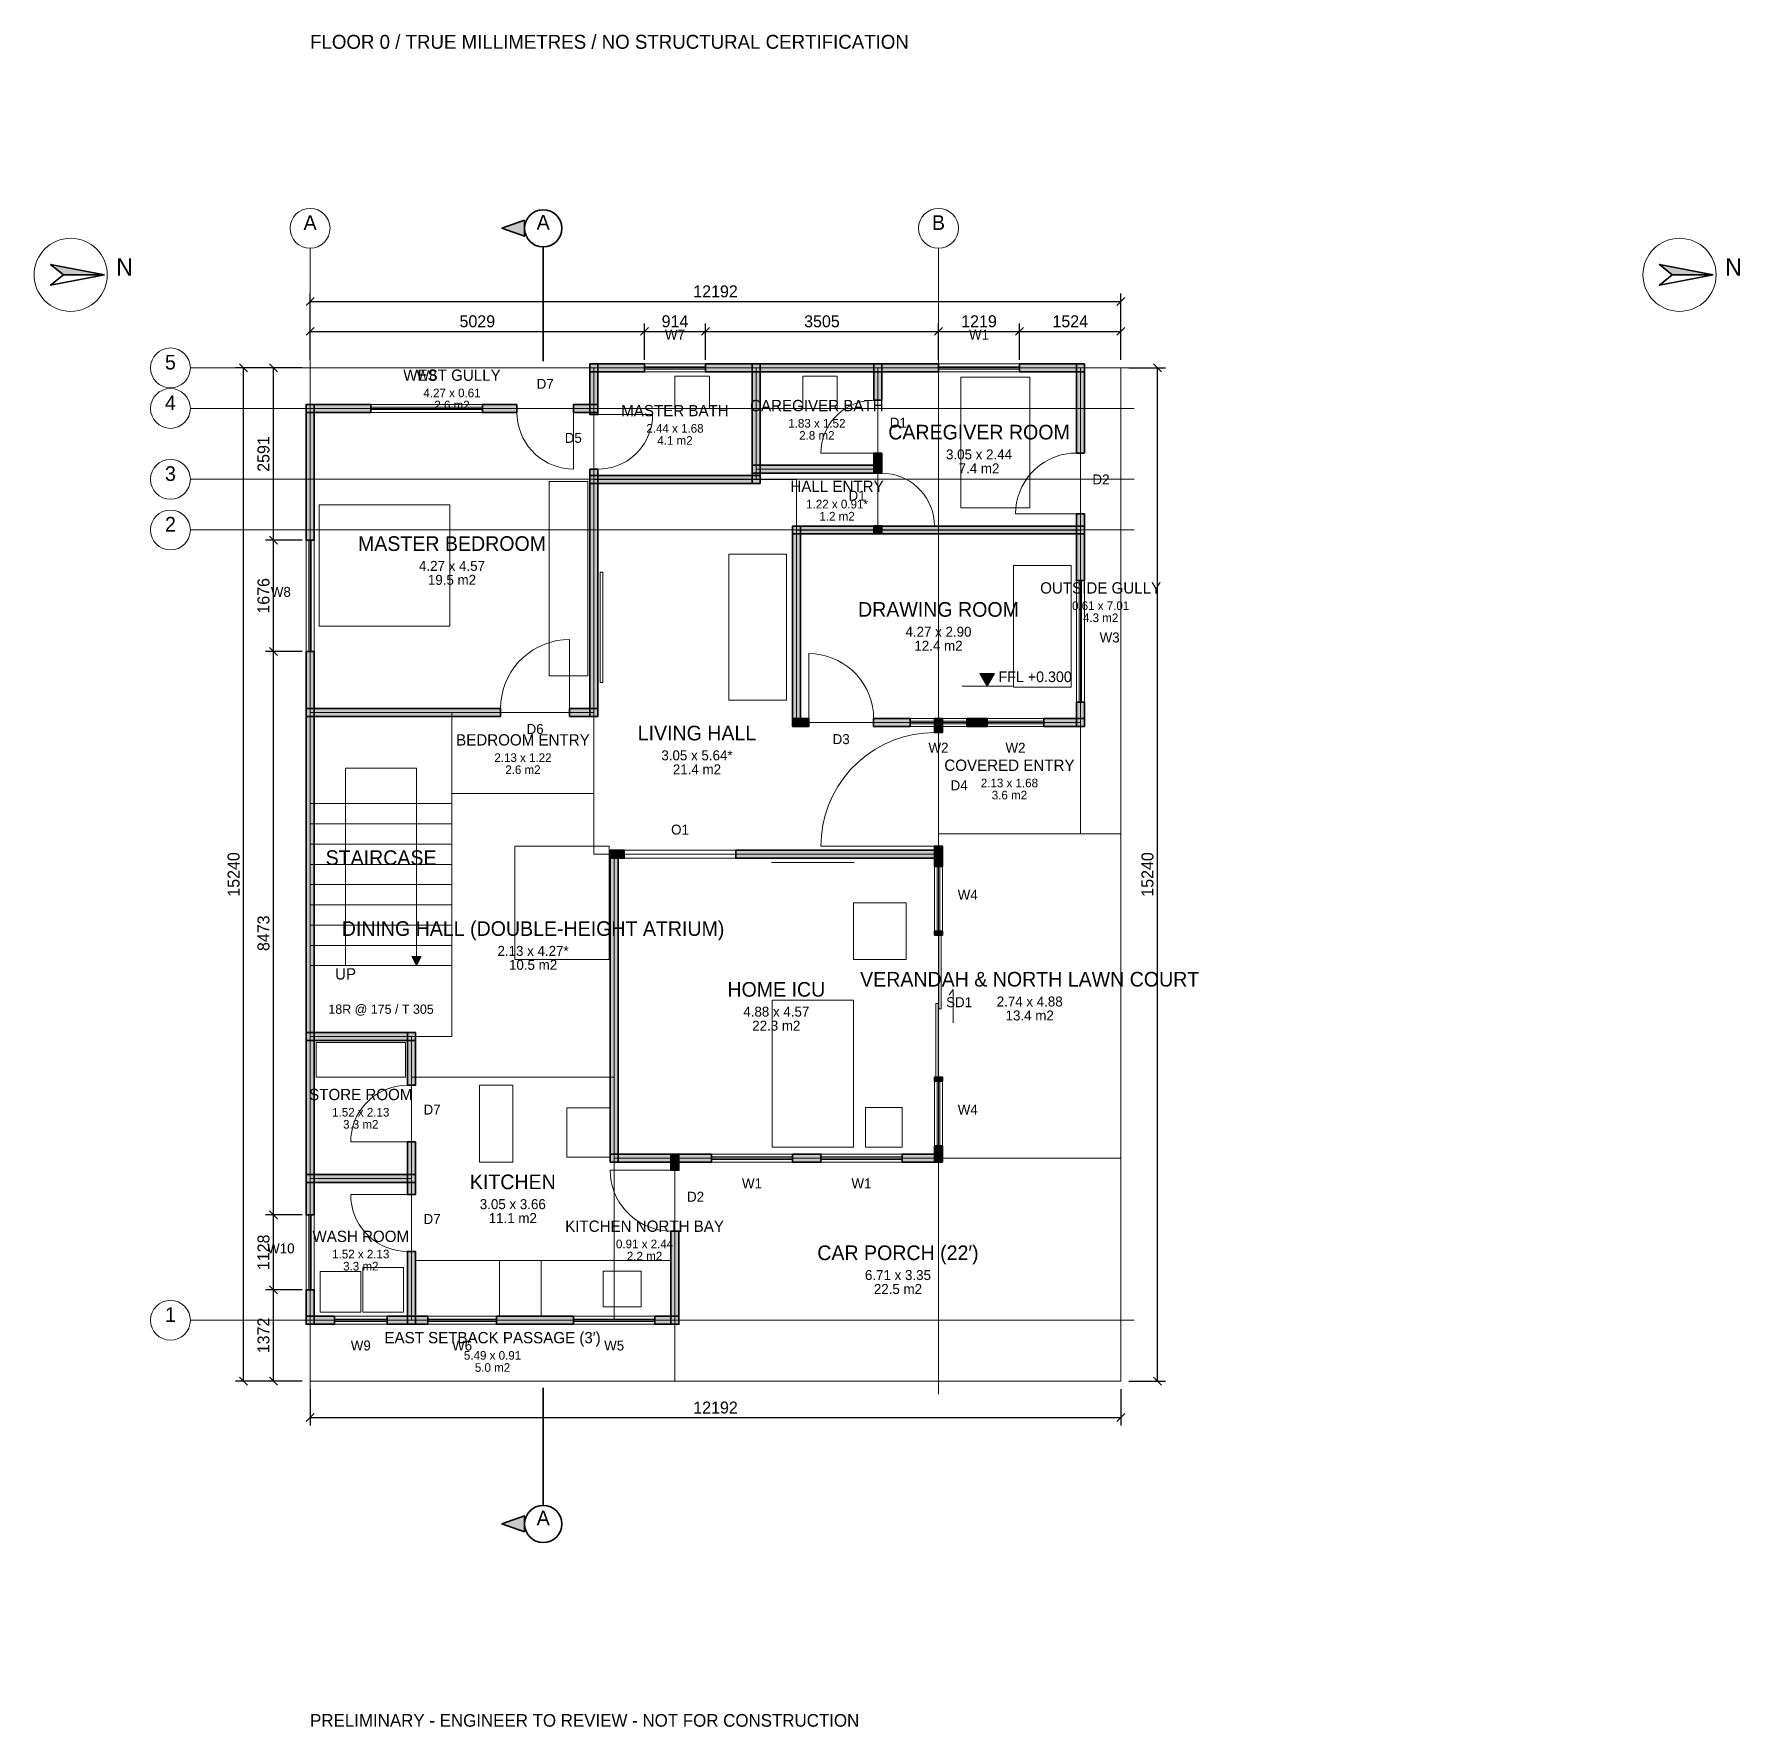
# Model space of a CAD drawing. Header units: millimetres. Extents: x -4150 to 61246, y -5203 to 20261.
# Drawn here: x -4150 to 21499, y -5203 to 20261 of the extents above; entities that cross this region are included whole.
import ezdxf
from ezdxf.enums import TextEntityAlignment as Align

# ---------------------------------------------------------------- set-up
doc = ezdxf.new("R2010")
doc.units = ezdxf.units.MM
for name, color, linetype, lineweight in [('A-ANNO', 7, 'Continuous', 18), ('A-DIMS', 7, 'Continuous', 13), ('A-DOOR', 3, 'Continuous', 18), ('A-FLOR', 8, 'Continuous', 13), ('A-FURN', 8, 'Continuous', 13), ('A-GRID', 8, 'Continuous', 13), ('A-LEVL', 7, 'Continuous', 13), ('A-SECT', 1, 'Continuous', 35), ('A-STAIR', 7, 'Continuous', 18), ('A-TAGS', 1, 'Continuous', 13), ('A-WALL', 7, 'Continuous', 35), ('A-WIND', 4, 'Continuous', 18)]:
    doc.layers.add(name, color=color, linetype=linetype, lineweight=lineweight)
doc.dimstyles.new('FF-ARCH', dxfattribs={"dimtxt": 180, "dimasz": 90, "dimexe": 120, "dimexo": 120, "dimgap": 60, "dimtad": 1, "dimdec": 0, "dimtsz": 60, "dimcen": 2.5, "dimazin": 3, "dimtfac": 1, "dimtmove": 0, "dimatfit": 3})

msp = doc.modelspace()

# ---------------------------------------------------------------- hatches: boundary and pattern name
at = {"layer": 'A-LEVL'}
msp.add_hatch(color=7, dxfattribs=at).paths.add_polyline_path([(10072.4, 10643.8), (10292.4, 10643.8), (10182.4, 10453.8)])
at = {"layer": 'A-SECT'}
for points in [[(3225, 17460), (2885, 17340), (3225, 17220)], [(3225, -2270), (2885, -2150), (3225, -2030)]]:
    msp.add_hatch(color=7, dxfattribs=at).paths.add_polyline_path(points)
at = {"layer": 'A-STAIR'}
msp.add_hatch(color=7, dxfattribs=at).paths.add_polyline_path([(1530.2, 6388.4), (1670.2, 6388.4), (1600.2, 6248.4)])
at = {"layer": 'A-WALL'}
for points in [[(-3094, 16640), (-3902.5, 16794), (-3710, 16640)], [(21098, 16640), (20289.5, 16794), (20482, 16640)], [(4207.2, 15180), (4207.2, 15300), (5029.2, 15300), (5029.2, 15180), (4267.2, 15180), (4207.2, 15180)], [(4207.2, 15300), (4327.2, 15300), (4327.2, 14539), (4207.2, 14539), (4207.2, 15240), (4207.2, 15300)], [(9448.8, 15300), (9448.8, 15180), (5943.6, 15180), (5943.6, 15300), (9448.8, 15300)], [(6645.6, 15240), (6645.6, 15300), (6765.6, 15300), (6765.6, 13563.6), (6765.6, 13503.6), (6645.6, 13503.6), (6645.6, 15240)], [(8594.4, 15300), (8594.4, 14752.3), (8474.4, 14752.3), (8474.4, 15240), (8474.4, 15300), (8594.4, 15300)], [(11642.4, 15180), (10668, 15180), (10668, 15300), (11582.4, 15300), (11642.4, 15300), (11642.4, 15180)], [(11642.4, 15300), (11642.4, 13959.8), (11522.4, 13959.8), (11522.4, 15240), (11522.4, 15300), (11642.4, 15300)], [(-60, 14570.4), (-60, 14690.4), (914.4, 14690.4), (914.4, 14570.4), (0, 14570.4), (-60, 14570.4)], [(60, 14690.4), (60, 12649.2), (-60, 12649.2), (-60, 14630.4), (-60, 14690.4), (60, 14690.4)], [(3109, 14690.4), (3109, 14570.4), (2590.8, 14570.4), (2590.8, 14690.4), (3109, 14690.4)], [(4327.2, 14570.4), (3962.4, 14570.4), (3962.4, 14690.4), (4267.2, 14690.4), (4327.2, 14690.4), (4327.2, 14570.4)], [(8594.4, 13655), (8474.4, 13655), (8474.4, 13959.8), (8594.4, 13959.8), (8594.4, 13655)], [(4327.2, 10058.4), (4327.2, 9998.4), (4207.2, 9998.4), (4207.2, 13716), (4327.2, 13716), (4327.2, 10058.4)], [(6705.6, 13623.6), (6765.6, 13623.6), (6765.6, 13503.6), (4267.2, 13503.6), (4207.2, 13503.6), (4207.2, 13623.6), (6705.6, 13623.6)], [(8534.4, 13776), (8594.4, 13776), (8594.4, 13656), (6705.6, 13656), (6645.6, 13656), (6645.6, 13776), (8534.4, 13776)], [(11582.4, 12861.6), (11642.4, 12861.6), (11642.4, 12741.6), (7315.2, 12741.6), (7255.2, 12741.6), (7255.2, 12861.6), (11582.4, 12861.6)], [(7255.2, 12801.6), (7255.2, 12861.6), (7375.2, 12861.6), (7375.2, 9906), (7375.2, 9846), (7255.2, 9846), (7255.2, 12801.6)], [(8594.4, 12741.6), (8474.4, 12741.6), (8474.4, 12862.6), (8594.4, 12862.6), (8594.4, 12801.6), (8594.4, 12741.6)], [(11522.4, 13045.4), (11642.4, 13045.4), (11642.4, 12039.6), (11522.4, 12039.6), (11522.4, 13045.4)], [(60, 2499.4), (-60, 2499.4), (-60, 10972.8), (60, 10972.8), (60, 2499.4)], [(0, 9998.4), (-60, 9998.4), (-60, 10118.4), (2865.1, 10118.4), (2865.1, 9998.4), (0, 9998.4)], [(4327.2, 10118.4), (4327.2, 9998.4), (3901.4, 9998.4), (3901.4, 10118.4), (4267.2, 10118.4), (4327.2, 10118.4)], [(11642.4, 9846), (11522.4, 9846), (11522.4, 10210.8), (11642.4, 10210.8), (11642.4, 9906), (11642.4, 9846)], [(7255.2, 9966), (7498.1, 9966), (7498.1, 9846), (7315.2, 9846), (7255.2, 9846), (7255.2, 9966)], [(8473.4, 9966), (9022.1, 9966), (9022.1, 9846), (8473.4, 9846), (8473.4, 9966)], [(9388.8, 9753.6), (9388.8, 9906), (9388.8, 9966), (9508.8, 9966), (9508.8, 9753.6), (9388.8, 9753.6)], [(10180.3, 9966), (10180.3, 9846), (9875.5, 9846), (9875.5, 9966), (10180.3, 9966)], [(11033.8, 9846), (11033.8, 9966), (11582.4, 9966), (11642.4, 9966), (11642.4, 9846), (11033.8, 9846)], [(4572, 7864.8), (4512, 7864.8), (4512, 7984.8), (4724.4, 7984.8), (4724.4, 7864.8), (4572, 7864.8)], [(4512, 7924.8), (4512, 7984.8), (4632, 7984.8), (4632, 3352.8), (4632, 3292.8), (4512, 3292.8), (4512, 7924.8)], [(9508.8, 7984.8), (9508.8, 7864.8), (6400.8, 7864.8), (6400.8, 7984.8), (9448.8, 7984.8), (9508.8, 7984.8)], [(9508.8, 7741.9), (9388.8, 7741.9), (9388.8, 8046.7), (9508.8, 8046.7), (9508.8, 7741.9)], [(9388.8, 6705.6), (9388.8, 6766.6), (9508.8, 6766.6), (9508.8, 6705.6), (9388.8, 6705.6)], [(1524, 5241.6), (1584, 5241.6), (1584, 5121.6), (0, 5121.6), (-60, 5121.6), (-60, 5241.6), (1524, 5241.6)], [(1584, 5241.6), (1584, 4450.1), (1464, 4450.1), (1464, 5181.6), (1464, 5241.6), (1584, 5241.6)], [(9388.8, 4572), (9508.8, 4572), (9508.8, 4511), (9388.8, 4511), (9388.8, 4572)], [(1464, 3596.6), (1584, 3596.6), (1584, 2804.2), (1464, 2804.2), (1464, 3596.6)], [(4512, 3292.8), (4512, 3412.8), (6035, 3412.8), (6035, 3292.8), (4572, 3292.8), (4512, 3292.8)], [(5426.4, 3412.8), (5546.4, 3412.8), (5546.4, 3169.9), (5426.4, 3169.9), (5426.4, 3352.8), (5426.4, 3412.8)], [(7681, 3412.8), (7681, 3292.8), (7254.2, 3292.8), (7254.2, 3412.8), (7681, 3412.8)], [(9508.8, 3292.8), (8900.2, 3292.8), (8900.2, 3412.8), (9448.8, 3412.8), (9508.8, 3412.8), (9508.8, 3292.8)], [(9388.8, 3535.7), (9508.8, 3535.7), (9508.8, 3352.8), (9508.8, 3292.8), (9388.8, 3292.8), (9388.8, 3535.7)], [(1524, 3108), (1584, 3108), (1584, 2988), (0, 2988), (-60, 2988), (-60, 3108), (1524, 3108)], [(5546.4, 914.4), (5546.4, 854.4), (5426.4, 854.4), (5426.4, 2255.5), (5546.4, 2255.5), (5546.4, 914.4)], [(1584, 854.4), (1464, 854.4), (1464, 1950.7), (1584, 1950.7), (1584, 914.4), (1584, 854.4)], [(60, 854.4), (-60, 854.4), (-60, 1371.6), (60, 1371.6), (60, 914.4), (60, 854.4)], [(-60, 974.4), (365.8, 974.4), (365.8, 854.4), (0, 854.4), (-60, 854.4), (-60, 974.4)], [(1767.8, 974.4), (1767.8, 854.4), (1158.2, 854.4), (1158.2, 974.4), (1767.8, 974.4)], [(3962.4, 854.4), (2804.2, 854.4), (2804.2, 974.4), (3962.4, 974.4), (3962.4, 854.4)], [(5181.6, 854.4), (5181.6, 974.4), (5486.4, 974.4), (5546.4, 974.4), (5546.4, 854.4), (5181.6, 854.4)]]:
    msp.add_hatch(color=7, dxfattribs=at).paths.add_polyline_path(points)

# ---------------------------------------------------------------- linework, layer by layer
at = {"layer": 'A-ANNO'}
for centre in [(-3600, 16640), (20592, 16640)]:
    msp.add_circle(centre, 550, dxfattribs=at)
at = {"layer": 'A-DOOR'}
for p, q in [((3962.4, 14570.4), (3962.4, 13717)), ((4327.2, 14539), (5150.2, 14539)), ((8474.4, 13959.8), (7681.9, 13959.8)), ((8594.4, 12862.6), (9386.9, 12862.6)), ((11522.4, 13045.4), (10608, 13045.4)), ((3901.4, 10118.4), (3901.4, 11154.7)), ((7498.1, 9966), (7498.1, 10941.4)), ((4724.4, 7984.8), (6400.8, 7984.8)), ((9388.8, 8046.7), (7681.9, 8046.7)), ((4724.4, 7864.8), (6400.8, 7864.8)), ((9668.8, 5888.8), (9608.8, 5808.8)), ((9668.8, 5388.8), (9668.8, 5888.8)), ((1464, 3596.6), (610.6, 3596.6)), ((5426.4, 3169.9), (4512, 3169.9)), ((1464, 2804.2), (610.6, 2804.2))]:
    msp.add_line(p, q, dxfattribs=at)
for points in [[(8474.4, 14752.3), (8401.3, 14748.9), (8328.8, 14738.8), (8257.5, 14722.1), (8188.1, 14698.8), (8121.2, 14669.2), (8057.2, 14633.6), (7996.8, 14592.3), (7940.5, 14545.5), (7888.8, 14493.7), (7842, 14437.4), (7800.6, 14377), (7765, 14313.1), (7735.4, 14246.1), (7712.2, 14176.7), (7695.4, 14105.5), (7685.3, 14033), (7681.9, 13959.8)], [(3109, 14570.4), (3112.6, 14491.7), (3123.5, 14413.6), (3141.5, 14336.8), (3166.6, 14262.1), (3198.4, 14190), (3236.8, 14121.1), (3281.3, 14056.1), (3331.7, 13995.4), (3387.4, 13939.7), (3448.1, 13889.3), (3513.1, 13844.8), (3582, 13806.4), (3654.1, 13774.6), (3728.8, 13749.5), (3805.6, 13731.5), (3883.7, 13720.6), (3962.4, 13717)], [(4327.2, 13716), (4403.1, 13719.5), (4478.4, 13730), (4552.4, 13747.4), (4624.5, 13771.6), (4694, 13802.3), (4760.4, 13839.3), (4823.1, 13882.2), (4881.6, 13930.8), (4935.4, 13984.5), (4983.9, 14043), (5026.9, 14105.7), (5063.9, 14172.1), (5094.6, 14241.7), (5118.7, 14313.7), (5136.1, 14387.7), (5146.6, 14463), (5150.2, 14539)], [(11522.4, 13959.8), (11438, 13955.9), (11354.4, 13944.3), (11272.2, 13924.9), (11192.1, 13898.1), (11114.8, 13864), (11041, 13822.9), (10971.4, 13775.1), (10906.4, 13721.2), (10846.7, 13661.5), (10792.7, 13596.5), (10745, 13526.8), (10703.9, 13453), (10669.7, 13375.8), (10642.9, 13295.7), (10623.6, 13213.5), (10611.9, 13129.8), (10608, 13045.4)], [(8594.4, 13655), (8667.5, 13651.7), (8740, 13641.5), (8811.3, 13624.8), (8880.7, 13601.5), (8947.6, 13572), (9011.6, 13536.3), (9072, 13495), (9128.3, 13448.2), (9180, 13396.5), (9226.8, 13340.1), (9268.2, 13279.7), (9303.8, 13215.8), (9333.4, 13148.8), (9356.6, 13079.4), (9373.4, 13008.2), (9383.5, 12935.7), (9386.9, 12862.6)], [(2865.1, 10118.4), (2869.5, 10214), (2882.8, 10308.8), (2904.7, 10402), (2935.1, 10492.8), (2973.8, 10580.3), (3020.3, 10664), (3074.4, 10742.9), (3135.6, 10816.6), (3203.3, 10884.2), (3276.9, 10945.4), (3355.9, 10999.5), (3439.5, 11046.1), (3527.1, 11084.7), (3617.8, 11115.2), (3711, 11137.1), (3805.8, 11150.3), (3901.4, 11154.7)], [(8473.4, 9966), (8469.3, 10056), (8456.8, 10145.2), (8436.2, 10232.9), (8407.6, 10318.3), (8371.2, 10400.8), (8327.3, 10479.5), (8276.4, 10553.8), (8218.9, 10623.1), (8155.2, 10686.8), (8085.9, 10744.4), (8011.5, 10795.3), (7932.8, 10839.1), (7850.4, 10875.5), (7765, 10904.1), (7677.3, 10924.8), (7588.1, 10937.2), (7498.1, 10941.4)], [(9388.8, 9753.6), (9231.3, 9746.3), (9075.2, 9724.5), (8921.7, 9688.4), (8772.2, 9638.3), (8628, 9574.7), (8490.2, 9497.9), (8360.2, 9408.8), (8238.9, 9308.1), (8127.4, 9196.6), (8026.7, 9075.3), (7937.6, 8945.3), (7860.9, 8807.5), (7797.2, 8663.3), (7747.1, 8513.8), (7711, 8360.4), (7689.2, 8204.2), (7681.9, 8046.7)], [(1464, 4450.1), (1385.3, 4446.4), (1307.2, 4435.5), (1230.4, 4417.5), (1155.7, 4392.4), (1083.6, 4360.6), (1014.7, 4322.2), (949.7, 4277.7), (889, 4227.3), (833.3, 4171.6), (782.9, 4111), (738.4, 4045.9), (700, 3977.1), (668.2, 3904.9), (643.1, 3830.2), (625.1, 3753.5), (614.2, 3675.4), (610.6, 3596.6)], [(5426.4, 2255.5), (5342, 2259.4), (5258.4, 2271.1), (5176.2, 2290.4), (5096.1, 2317.3), (5018.8, 2351.4), (4945, 2392.5), (4875.4, 2440.2), (4810.4, 2494.2), (4750.7, 2553.9), (4696.7, 2618.9), (4649, 2688.6), (4607.9, 2762.3), (4573.7, 2839.6), (4546.9, 2919.7), (4527.6, 3001.9), (4515.9, 3085.5), (4512, 3169.9)], [(1464, 1950.7), (1385.3, 1954.4), (1307.2, 1965.3), (1230.4, 1983.3), (1155.7, 2008.4), (1083.6, 2040.2), (1014.7, 2078.6), (949.7, 2123.1), (889, 2173.5), (833.3, 2229.2), (782.9, 2289.8), (738.4, 2354.9), (700, 2423.7), (668.2, 2495.9), (643.1, 2570.6), (625.1, 2647.3), (614.2, 2725.4), (610.6, 2804.2)]]:
    msp.add_lwpolyline(points, dxfattribs=at)
for points in [[(9486.8, 5598.8), (9486.8, 6705.6), (9454.8, 6705.6), (9454.8, 5598.8)], [(9442.8, 4572), (9442.8, 5678.8), (9410.8, 5678.8), (9410.8, 4572)]]:
    msp.add_lwpolyline(points, close=True, dxfattribs=at)
at = {"layer": 'A-FLOR'}
for points in [[(4267.2, 14630.4), (4267.2, 15240), (0, 15240), (0, 14630.4)], [(12192, 0), (12192, 15240), (0, 15240), (0, 0), (12192, 0)], [(6705.6, 13563.6), (6705.6, 15240), (4267.2, 15240), (4267.2, 13563.6)], [(8534.4, 13716), (8534.4, 15240), (6705.6, 15240), (6705.6, 13716)], [(11582.4, 12801.6), (11582.4, 15240), (8534.4, 15240), (8534.4, 12801.6)], [(12192, 8229.6), (12192, 15240), (11582.4, 15240), (11582.4, 8229.6)], [(4267.2, 10058.4), (4267.2, 14630.4), (0, 14630.4), (0, 10058.4)], [(8534.4, 13716), (8534.4, 12801.6), (7315.2, 12801.6), (7315.2, 13563.6), (6705.6, 13563.6), (6705.6, 13716), (7315.2, 13716)], [(9448.8, 9906), (9448.8, 7924.8), (7315.2, 7924.8), (4267.2, 7924.8), (4267.2, 13563.6), (7315.2, 13563.6), (7315.2, 9906)], [(11582.4, 9906), (11582.4, 12801.6), (7315.2, 12801.6), (7315.2, 9906)], [(2133.6, 5181.6), (2133.6, 10058.4), (0, 10058.4), (0, 5181.6)], [(4267.2, 8839.2), (4267.2, 10058.4), (2133.6, 10058.4), (2133.6, 8839.2)], [(11582.4, 8229.6), (11582.4, 9906), (9448.8, 9906), (9448.8, 8229.6)], [(1524, 4572), (1524, 5181.6), (2133.6, 5181.6), (2133.6, 7924.8), (2133.6, 8839.2), (4267.2, 8839.2), (4267.2, 7924.8), (4572, 7924.8), (4572, 4572), (2133.6, 4572)], [(12192, 3352.8), (12192, 8229.6), (9448.8, 8229.6), (9448.8, 3352.8)], [(9448.8, 3352.8), (9448.8, 7924.8), (4572, 7924.8), (4572, 3352.8)], [(1524, 3048), (1524, 5181.6), (0, 5181.6), (0, 3048)], [(4572, 914.4), (4572, 4572), (1524, 4572), (1524, 914.4)], [(5486.4, 914.4), (5486.4, 3352.8), (4572, 3352.8), (4572, 914.4)], [(12192, 0), (12192, 3352.8), (5486.4, 3352.8), (5486.4, 0)], [(1524, 914.4), (1524, 3048), (0, 3048), (0, 914.4)], [(5486.4, 0), (5486.4, 914.4), (0, 914.4), (0, 0)]]:
    msp.add_lwpolyline(points, close=True, dxfattribs=at)
at = {"layer": 'A-FURN'}
for points in [[(6004.6, 14630.4), (6004.6, 15118.1), (5486.4, 15118.1), (5486.4, 14630.4)], [(7924.8, 14630.4), (7924.8, 15118.1), (7406.6, 15118.1), (7406.6, 14630.4)], [(10820.4, 13136.9), (10820.4, 15102.8), (9784.1, 15102.8), (9784.1, 13136.9)], [(4175.8, 10607), (4175.8, 13533.1), (3596.6, 13533.1), (3596.6, 10607)], [(2103.1, 11353.8), (2103.1, 13182.6), (137.2, 13182.6), (137.2, 11353.8)], [(7162.8, 10241.3), (7162.8, 12435.8), (6294.1, 12435.8), (6294.1, 10241.3)], [(4401.2, 10508.6), (4401.2, 12168.6), (4361.2, 12168.6), (4361.2, 10508.6)], [(11445.2, 10439.4), (11445.2, 12268.2), (10576.6, 12268.2), (10576.6, 10439.4)], [(4495.8, 6339.8), (4495.8, 8046.7), (3078.5, 8046.7), (3078.5, 6339.8)], [(8179, 7798.8), (8179, 7798.8), (6939, 7798.8), (6939, 7798.8)], [(8961.1, 6339.8), (8961.1, 7193.3), (8168.6, 7193.3), (8168.6, 6339.8)], [(8168.6, 3520.4), (8168.6, 5730.2), (6949.4, 5730.2), (6949.4, 3520.4)], [(1432.6, 4572), (1432.6, 5090.2), (91.4, 5090.2), (91.4, 4572)], [(3048, 3291.8), (3048, 4450.1), (2545.1, 4450.1), (2545.1, 3291.8)], [(4511, 3368), (4511, 4108), (3861.8, 4108), (3861.8, 3368)], [(8900.2, 3520.4), (8900.2, 4114.8), (8351.5, 4114.8), (8351.5, 3520.4)], [(5424.4, 974.4), (5424.4, 1814.4), (1586, 1814.4), (1586, 974.4)], [(3474.7, 974.4), (3474.7, 1814.4), (2849.9, 1814.4), (2849.9, 974.4)], [(762, 1036.3), (762, 1645.9), (152.4, 1645.9), (152.4, 1036.3)], [(1402.1, 1036.3), (1402.1, 1706.9), (792.5, 1706.9), (792.5, 1036.3)], [(4979.2, 1114.4), (4979.2, 1654.4), (4408.6, 1654.4), (4408.6, 1114.4)]]:
    msp.add_lwpolyline(points, close=True, dxfattribs=at)
at = {"layer": 'A-GRID'}
for p, q in [((0, -200), (0, 17040)), ((9449, -200), (9449, 17040)), ((-1800, 15240), (12392, 15240)), ((-1800, 14630), (12392, 14630)), ((-1800, 13564), (12392, 13564)), ((-1800, 12802), (12392, 12802)), ((-1800, 914), (12392, 914))]:
    msp.add_line(p, q, dxfattribs=at)
for centre in [(0, 17340), (9449, 17340), (-2100, 15240), (-2100, 14630), (-2100, 13564), (-2100, 12802), (-2100, 914)]:
    msp.add_circle(centre, 300, dxfattribs=at)
at = {"layer": 'A-LEVL'}
msp.add_line((9802.4, 10453.8), (10562.4, 10453.8), dxfattribs=at)
msp.add_lwpolyline([(10072.4, 10643.8), (10292.4, 10643.8), (10182.4, 10453.8)], close=True, dxfattribs=at)
at = {"layer": 'A-SECT'}
for p, q in [((3505, 16760), (3505, 17060)), ((3505, 15340), (3505, 16760)), ((3505, -100), (3505, -1570)), ((3505, -1570), (3505, -1870))]:
    msp.add_line(p, q, dxfattribs=at)
for points in [[(3225, 17460), (2885, 17340), (3225, 17220)], [(3225, -2270), (2885, -2150), (3225, -2030)]]:
    msp.add_lwpolyline(points, close=True, dxfattribs=at)
for centre in [(3505, 17340), (3505, -2150)]:
    msp.add_circle(centre, 280, dxfattribs=at)
at = {"layer": 'A-STAIR'}
for p, q in [((0, 8686.8), (1066.8, 8686.8)), ((1066.8, 8686.8), (2133.6, 8686.8)), ((0, 8382), (1066.8, 8382)), ((1066.8, 8382), (2133.6, 8382)), ((0, 8077.2), (1066.8, 8077.2)), ((1066.8, 8077.2), (2133.6, 8077.2)), ((0, 7772.4), (1066.8, 7772.4)), ((1066.8, 7772.4), (2133.6, 7772.4)), ((0, 7467.6), (1066.8, 7467.6)), ((1066.8, 7467.6), (2133.6, 7467.6)), ((0, 7162.8), (1066.8, 7162.8)), ((1066.8, 7162.8), (2133.6, 7162.8)), ((0, 6858), (1066.8, 6858)), ((1066.8, 6858), (2133.6, 6858)), ((0, 6553.2), (1066.8, 6553.2)), ((1066.8, 6553.2), (2133.6, 6553.2)), ((0, 6248.4), (1066.8, 6248.4)), ((1066.8, 6248.4), (2133.6, 6248.4))]:
    msp.add_line(p, q, dxfattribs=at)
msp.add_lwpolyline([(533.4, 6248.4), (533.4, 9220.2), (1600.2, 9220.2), (1600.2, 6248.4)], dxfattribs=at)
msp.add_lwpolyline([(1530.2, 6388.4), (1670.2, 6388.4), (1600.2, 6248.4)], close=True, dxfattribs=at)
at = {"layer": 'A-WALL'}
for points in [[(-3094, 16640), (-3902.5, 16794), (-3710, 16640)], [(21098, 16640), (20289.5, 16794), (20482, 16640)], [(-3094, 16640), (-3902.5, 16486), (-3710, 16640)], [(21098, 16640), (20289.5, 16486), (20482, 16640)], [(4207.2, 15180), (4207.2, 15300), (5029.2, 15300), (5029.2, 15180), (4267.2, 15180), (4207.2, 15180)], [(4207.2, 15300), (4327.2, 15300), (4327.2, 14539), (4207.2, 14539), (4207.2, 15240), (4207.2, 15300)], [(9448.8, 15300), (9448.8, 15180), (5943.6, 15180), (5943.6, 15300), (9448.8, 15300)], [(6645.6, 15240), (6645.6, 15300), (6765.6, 15300), (6765.6, 13563.6), (6765.6, 13503.6), (6645.6, 13503.6), (6645.6, 15240)], [(8594.4, 15300), (8594.4, 14752.3), (8474.4, 14752.3), (8474.4, 15240), (8474.4, 15300), (8594.4, 15300)], [(11642.4, 15180), (10668, 15180), (10668, 15300), (11582.4, 15300), (11642.4, 15300), (11642.4, 15180)], [(11642.4, 15300), (11642.4, 13959.8), (11522.4, 13959.8), (11522.4, 15240), (11522.4, 15300), (11642.4, 15300)], [(-60, 14570.4), (-60, 14690.4), (914.4, 14690.4), (914.4, 14570.4), (0, 14570.4), (-60, 14570.4)], [(60, 14690.4), (60, 12649.2), (-60, 12649.2), (-60, 14630.4), (-60, 14690.4), (60, 14690.4)], [(3109, 14690.4), (3109, 14570.4), (2590.8, 14570.4), (2590.8, 14690.4), (3109, 14690.4)], [(4327.2, 14570.4), (3962.4, 14570.4), (3962.4, 14690.4), (4267.2, 14690.4), (4327.2, 14690.4), (4327.2, 14570.4)], [(8594.4, 13655), (8474.4, 13655), (8474.4, 13959.8), (8594.4, 13959.8), (8594.4, 13655)], [(4327.2, 10058.4), (4327.2, 9998.4), (4207.2, 9998.4), (4207.2, 13716), (4327.2, 13716), (4327.2, 10058.4)], [(6705.6, 13623.6), (6765.6, 13623.6), (6765.6, 13503.6), (4267.2, 13503.6), (4207.2, 13503.6), (4207.2, 13623.6), (6705.6, 13623.6)], [(8534.4, 13776), (8594.4, 13776), (8594.4, 13656), (6705.6, 13656), (6645.6, 13656), (6645.6, 13776), (8534.4, 13776)], [(11582.4, 12861.6), (11642.4, 12861.6), (11642.4, 12741.6), (7315.2, 12741.6), (7255.2, 12741.6), (7255.2, 12861.6), (11582.4, 12861.6)], [(7255.2, 12801.6), (7255.2, 12861.6), (7375.2, 12861.6), (7375.2, 9906), (7375.2, 9846), (7255.2, 9846), (7255.2, 12801.6)], [(8594.4, 12741.6), (8474.4, 12741.6), (8474.4, 12862.6), (8594.4, 12862.6), (8594.4, 12801.6), (8594.4, 12741.6)], [(11522.4, 13045.4), (11642.4, 13045.4), (11642.4, 12039.6), (11522.4, 12039.6), (11522.4, 13045.4)], [(60, 2499.4), (-60, 2499.4), (-60, 10972.8), (60, 10972.8), (60, 2499.4)], [(0, 9998.4), (-60, 9998.4), (-60, 10118.4), (2865.1, 10118.4), (2865.1, 9998.4), (0, 9998.4)], [(4327.2, 10118.4), (4327.2, 9998.4), (3901.4, 9998.4), (3901.4, 10118.4), (4267.2, 10118.4), (4327.2, 10118.4)], [(11642.4, 9846), (11522.4, 9846), (11522.4, 10210.8), (11642.4, 10210.8), (11642.4, 9906), (11642.4, 9846)], [(7255.2, 9966), (7498.1, 9966), (7498.1, 9846), (7315.2, 9846), (7255.2, 9846), (7255.2, 9966)], [(8473.4, 9966), (9022.1, 9966), (9022.1, 9846), (8473.4, 9846), (8473.4, 9966)], [(9388.8, 9753.6), (9388.8, 9906), (9388.8, 9966), (9508.8, 9966), (9508.8, 9753.6), (9388.8, 9753.6)], [(10180.3, 9966), (10180.3, 9846), (9875.5, 9846), (9875.5, 9966), (10180.3, 9966)], [(11033.8, 9846), (11033.8, 9966), (11582.4, 9966), (11642.4, 9966), (11642.4, 9846), (11033.8, 9846)], [(4572, 7864.8), (4512, 7864.8), (4512, 7984.8), (4724.4, 7984.8), (4724.4, 7864.8), (4572, 7864.8)], [(4512, 7924.8), (4512, 7984.8), (4632, 7984.8), (4632, 3352.8), (4632, 3292.8), (4512, 3292.8), (4512, 7924.8)], [(9508.8, 7984.8), (9508.8, 7864.8), (6400.8, 7864.8), (6400.8, 7984.8), (9448.8, 7984.8), (9508.8, 7984.8)], [(9508.8, 7741.9), (9388.8, 7741.9), (9388.8, 8046.7), (9508.8, 8046.7), (9508.8, 7741.9)], [(9388.8, 6705.6), (9388.8, 6766.6), (9508.8, 6766.6), (9508.8, 6705.6), (9388.8, 6705.6)], [(1524, 5241.6), (1584, 5241.6), (1584, 5121.6), (0, 5121.6), (-60, 5121.6), (-60, 5241.6), (1524, 5241.6)], [(1584, 5241.6), (1584, 4450.1), (1464, 4450.1), (1464, 5181.6), (1464, 5241.6), (1584, 5241.6)], [(9388.8, 4572), (9508.8, 4572), (9508.8, 4511), (9388.8, 4511), (9388.8, 4572)], [(1464, 3596.6), (1584, 3596.6), (1584, 2804.2), (1464, 2804.2), (1464, 3596.6)], [(4512, 3292.8), (4512, 3412.8), (6035, 3412.8), (6035, 3292.8), (4572, 3292.8), (4512, 3292.8)], [(5426.4, 3412.8), (5546.4, 3412.8), (5546.4, 3169.9), (5426.4, 3169.9), (5426.4, 3352.8), (5426.4, 3412.8)], [(7681, 3412.8), (7681, 3292.8), (7254.2, 3292.8), (7254.2, 3412.8), (7681, 3412.8)], [(9508.8, 3292.8), (8900.2, 3292.8), (8900.2, 3412.8), (9448.8, 3412.8), (9508.8, 3412.8), (9508.8, 3292.8)], [(9388.8, 3535.7), (9508.8, 3535.7), (9508.8, 3352.8), (9508.8, 3292.8), (9388.8, 3292.8), (9388.8, 3535.7)], [(1524, 3108), (1584, 3108), (1584, 2988), (0, 2988), (-60, 2988), (-60, 3108), (1524, 3108)], [(5546.4, 914.4), (5546.4, 854.4), (5426.4, 854.4), (5426.4, 2255.5), (5546.4, 2255.5), (5546.4, 914.4)], [(1584, 854.4), (1464, 854.4), (1464, 1950.7), (1584, 1950.7), (1584, 914.4), (1584, 854.4)], [(60, 854.4), (-60, 854.4), (-60, 1371.6), (60, 1371.6), (60, 914.4), (60, 854.4)], [(-60, 974.4), (365.8, 974.4), (365.8, 854.4), (0, 854.4), (-60, 854.4), (-60, 974.4)], [(1767.8, 974.4), (1767.8, 854.4), (1158.2, 854.4), (1158.2, 974.4), (1767.8, 974.4)], [(3962.4, 854.4), (2804.2, 854.4), (2804.2, 974.4), (3962.4, 974.4), (3962.4, 854.4)], [(5181.6, 854.4), (5181.6, 974.4), (5486.4, 974.4), (5546.4, 974.4), (5546.4, 854.4), (5181.6, 854.4)]]:
    msp.add_lwpolyline(points, close=True, dxfattribs=at)
at = {"layer": 'A-WIND'}
for p, q in [((5029.2, 15300), (5943.6, 15300)), ((5029.2, 15300), (5029.2, 15180)), ((5029.2, 15258), (5943.6, 15258)), ((5029.2, 15222), (5943.6, 15222)), ((5029.2, 15180), (5943.6, 15180)), ((5943.6, 15300), (5943.6, 15180)), ((9448.8, 15300), (10668, 15300)), ((9448.8, 15300), (9448.8, 15180)), ((9448.8, 15258), (10668, 15258)), ((9448.8, 15222), (10668, 15222)), ((9448.8, 15180), (10668, 15180)), ((10668, 15300), (10668, 15180)), ((914.4, 14690.4), (2590.8, 14690.4)), ((914.4, 14690.4), (914.4, 14570.4)), ((914.4, 14648.4), (2590.8, 14648.4)), ((2590.8, 14690.4), (2590.8, 14570.4)), ((914.4, 14612.4), (2590.8, 14612.4)), ((914.4, 14570.4), (2590.8, 14570.4)), ((-60, 10972.8), (-60, 12649.2)), ((-60, 12649.2), (60, 12649.2)), ((-18, 10972.8), (-18, 12649.2)), ((18, 10972.8), (18, 12649.2)), ((60, 10972.8), (60, 12649.2)), ((11522.4, 10210.8), (11522.4, 12039.6)), ((11642.4, 12039.6), (11522.4, 12039.6)), ((11564.4, 10210.8), (11564.4, 12039.6)), ((11600.4, 10210.8), (11600.4, 12039.6)), ((11642.4, 10210.8), (11642.4, 12039.6)), ((-60, 10972.8), (60, 10972.8)), ((11642.4, 10210.8), (11522.4, 10210.8)), ((9022.1, 9966), (9875.5, 9966)), ((9022.1, 9846), (9022.1, 9966)), ((9022.1, 9924), (9875.5, 9924)), ((9022.1, 9888), (9875.5, 9888)), ((9022.1, 9846), (9875.5, 9846)), ((9875.5, 9846), (9875.5, 9966)), ((10180.3, 9966), (11033.8, 9966)), ((10180.3, 9846), (10180.3, 9966)), ((10180.3, 9924), (11033.8, 9924)), ((10180.3, 9888), (11033.8, 9888)), ((10180.3, 9846), (11033.8, 9846)), ((11033.8, 9846), (11033.8, 9966)), ((9388.8, 6766.6), (9388.8, 7741.9)), ((9508.8, 7741.9), (9388.8, 7741.9)), ((9430.8, 6766.6), (9430.8, 7741.9)), ((9466.8, 6766.6), (9466.8, 7741.9)), ((9508.8, 6766.6), (9508.8, 7741.9)), ((9508.8, 6766.6), (9388.8, 6766.6)), ((9388.8, 3535.7), (9388.8, 4511)), ((9508.8, 4511), (9388.8, 4511)), ((9430.8, 3535.7), (9430.8, 4511)), ((9466.8, 3535.7), (9466.8, 4511)), ((9508.8, 3535.7), (9508.8, 4511)), ((6035, 3412.8), (7254.2, 3412.8)), ((6035, 3292.8), (6035, 3412.8)), ((6035, 3370.8), (7254.2, 3370.8)), ((6035, 3334.8), (7254.2, 3334.8)), ((7254.2, 3292.8), (7254.2, 3412.8)), ((7681, 3412.8), (8900.2, 3412.8)), ((7681, 3292.8), (7681, 3412.8)), ((7681, 3370.8), (8900.2, 3370.8)), ((7681, 3334.8), (8900.2, 3334.8)), ((8900.2, 3292.8), (8900.2, 3412.8)), ((9508.8, 3535.7), (9388.8, 3535.7)), ((6035, 3292.8), (7254.2, 3292.8)), ((7681, 3292.8), (8900.2, 3292.8)), ((-60, 1371.6), (-60, 2499.4)), ((-60, 2499.4), (60, 2499.4)), ((-18, 1371.6), (-18, 2499.4)), ((18, 1371.6), (18, 2499.4)), ((60, 1371.6), (60, 2499.4)), ((-60, 1371.6), (60, 1371.6)), ((365.8, 974.4), (1158.2, 974.4)), ((365.8, 854.4), (365.8, 974.4)), ((365.8, 932.4), (1158.2, 932.4)), ((365.8, 896.4), (1158.2, 896.4)), ((365.8, 854.4), (1158.2, 854.4)), ((1158.2, 854.4), (1158.2, 974.4)), ((1767.8, 974.4), (2804.2, 974.4)), ((1767.8, 854.4), (1767.8, 974.4)), ((1767.8, 932.4), (2804.2, 932.4)), ((1767.8, 896.4), (2804.2, 896.4)), ((1767.8, 854.4), (2804.2, 854.4)), ((2804.2, 854.4), (2804.2, 974.4)), ((3962.4, 974.4), (5181.6, 974.4)), ((3962.4, 854.4), (3962.4, 974.4)), ((3962.4, 932.4), (5181.6, 932.4)), ((3962.4, 896.4), (5181.6, 896.4)), ((3962.4, 854.4), (5181.6, 854.4)), ((5181.6, 854.4), (5181.6, 974.4))]:
    msp.add_line(p, q, dxfattribs=at)

# ---------------------------------------------------------------- texts
at = {"layer": 'A-ANNO'}
for s, height, p in [('FLOOR 0 / TRUE MILLIMETRES / NO STRUCTURAL CERTIFICATION', 210, (0, 20040)), ('PRELIMINARY - ENGINEER TO REVIEW - NOT FOR CONSTRUCTION', 190, (0, -5200))]:
    msp.add_text(s, height=height, dxfattribs=at).set_placement(p)
for s, height, p in [('N', 260, (-2790, 16550)), ('N', 260, (21402, 16550)), ('WEST GULLY', 170, (2133.6, 14994.7)), ('4.27 x 0.61', 130, (2133.6, 14759.7)), ('2.6 m2', 130, (2133.6, 14577.7)), ('MASTER BATH', 170, (5486.4, 14461.3)), ('CAREGIVER BATH', 170, (7620, 14537.5)), ('2.44 x 1.68', 130, (5486.4, 14226.3)), ('1.83 x 1.52', 130, (7620, 14302.5)), ('CAREGIVER ROOM', 220, (10058.4, 14097.8)), ('4.1 m2', 130, (5486.4, 14044.3)), ('2.8 m2', 130, (7620, 14120.5)), ('3.05 x 2.44', 150, (10058.4, 13818.3)), ('7.4 m2', 150, (10058.4, 13608.3)), ('HALL ENTRY', 170, (7923.6, 13321.9)), ('1.22 x 0.91*', 130, (7923.6, 13086.9)), ('1.2 m2', 130, (7923.6, 12904.9)), ('MASTER BEDROOM', 220, (2133.6, 12421.4)), ('4.27 x 4.57', 150, (2133.6, 12141.9)), ('19.5 m2', 150, (2133.6, 11931.9)), ('OUTSIDE GULLY', 170, (11887.2, 11794.3)), ('DRAWING ROOM', 220, (9448.8, 11430.8)), ('0.61 x 7.01', 130, (11887.2, 11559.3)), ('4.3 m2', 130, (11887.2, 11377.3)), ('4.27 x 2.90', 150, (9448.8, 11151.3)), ('12.4 m2', 150, (9448.8, 10941.3)), ('LIVING HALL', 220, (5817.2, 9571.2)), ('BEDROOM ENTRY', 170, (3200.4, 9508.3)), ('2.13 x 1.22', 130, (3200.4, 9273.3)), ('2.6 m2', 130, (3200.4, 9091.3)), ('3.05 x 5.64*', 150, (5817.2, 9291.7)), ('21.4 m2', 150, (5817.2, 9081.7)), ('COVERED ENTRY', 170, (10515.6, 9127.3)), ('2.13 x 1.68', 130, (10515.6, 8892.3)), ('3.6 m2', 130, (10515.6, 8710.3)), ('STAIRCASE', 220, (1066.8, 7697)), ('DINING HALL (DOUBLE-HEIGHT ATRIUM)', 220, (3352.8, 6630.2)), ('2.13 x 4.27*', 150, (3352.8, 6350.7)), ('10.5 m2', 150, (3352.8, 6140.7)), ('VERANDAH & NORTH LAWN COURT', 220, (10820.4, 5868.2)), ('HOME ICU', 220, (7010.4, 5715.8)), ('2.74 x 4.88', 150, (10820.4, 5588.7)), ('4.88 x 4.57', 150, (7010.4, 5436.3)), ('22.3 m2', 150, (7010.4, 5226.3)), ('13.4 m2', 150, (10820.4, 5378.7)), ('STORE ROOM', 170, (762, 4174.3)), ('1.52 x 2.13', 130, (762, 3939.3)), ('3.3 m2', 130, (762, 3757.3)), ('KITCHEN', 220, (3048, 2820.2)), ('3.05 x 3.66', 150, (3048, 2540.7)), ('11.1 m2', 150, (3048, 2330.7)), ('KITCHEN NORTH BAY', 170, (5029.2, 2193.1)), ('WASH ROOM', 170, (762, 2040.7)), ('0.91 x 2.44', 130, (5029.2, 1958.1)), ('1.52 x 2.13', 130, (762, 1805.7)), ('2.2 m2', 130, (5029.2, 1776.1)), ('CAR PORCH (22′)', 220, (8839.2, 1753.4)), ('3.3 m2', 130, (762, 1623.7)), ('6.71 x 3.35', 150, (8839.2, 1473.9)), ('22.5 m2', 150, (8839.2, 1263.9)), ('EAST SETBACK PASSAGE (3′)', 170, (2743.2, 516.7)), ('5.49 x 0.91', 130, (2743.2, 281.7)), ('5.0 m2', 130, (2743.2, 99.7))]:
    msp.add_text(s, height=height, dxfattribs=at).set_placement(p, align=Align.BOTTOM_CENTER)
at = {"layer": 'A-GRID'}
for s, p in [('A', (0, 17250)), ('B', (9449, 17250)), ('5', (-2100, 15150)), ('4', (-2100, 14540)), ('3', (-2100, 13474)), ('2', (-2100, 12712)), ('1', (-2100, 824))]:
    msp.add_text(s, height=220, dxfattribs=at).set_placement(p, align=Align.BOTTOM_CENTER)
at = {"layer": 'A-LEVL'}
msp.add_text('FFL +0.300', height=160, dxfattribs=at).set_placement((10352.4, 10513.8))
at = {"layer": 'A-SECT'}
for p in [(3505, 17255), (3505, -2235)]:
    msp.add_text('A', height=220, dxfattribs=at).set_placement(p, align=Align.BOTTOM_CENTER)
at = {"layer": 'A-STAIR'}
for s, height, p in [('UP', 170, (533.4, 5988.4)), ('18R @ 175 / T 305', 140, (1066.8, 5481.6))]:
    msp.add_text(s, height=height, dxfattribs=at).set_placement(p, align=Align.BOTTOM_CENTER)
at = {"layer": 'A-TAGS'}
for s, p in [('W7', (5486.4, 15620)), ('W1', (10058.4, 15620)), ('W8', (1752.6, 15010.4)), ('D7', (3535.7, 14880.4)), ('D1', (8844.4, 14296.1)), ('D5', (3957.2, 14067.5)), ('D2', (11892.4, 13442.6)), ('D1', (8224.4, 13198.8)), ('W8', (-440, 11751)), ('W3', (12022.4, 11065.2)), ('D6', (3383.3, 9688.4)), ('D3', (7985.8, 9536)), ('W2', (9448.8, 9406)), ('W2', (10607, 9406)), ('D4', (9758.8, 8840.2)), ('O1', (5562.6, 8174.8)), ('W4', (9888.8, 7194.2)), ('SD1', (9758.8, 5578.8)), ('D7', (1834, 3963.4)), ('W4', (9888.8, 3963.4)), ('D2', (5796.4, 2652.7)), ('W1', (6644.6, 2852.8)), ('W1', (8290.6, 2852.8)), ('D7', (1834, 2317.4)), ('W10', (-440, 1875.5)), ('W9', (762, 414.4)), ('W6', (2286, 414.4)), ('W5', (4572, 414.4))]:
    msp.add_text(s, height=150, dxfattribs=at).set_placement(p, align=Align.BOTTOM_CENTER)

# ---------------------------------------------------------------- dimensions: what is measured, and where the dimension line sits
at = {"layer": 'A-DIMS'}
for base, p1, p2 in [((0, 16240), (0, 15240), (12192, 15240)), ((0, 15790), (0, 15240), (5029.2, 15240)), ((5029.2, 15790), (5029.2, 15240), (5943.6, 15240)), ((5943.6, 15790), (5943.6, 15240), (9448.8, 15240)), ((9448.8, 15790), (9448.8, 15240), (10668, 15240)), ((10668, 15790), (10668, 15240), (12192, 15240)), ((0, -550), (0, 0), (12192, 0))]:
    msp.add_linear_dim(base=base, p1=p1, p2=p2, dimstyle='FF-ARCH', dxfattribs=at).render()
for base, p1, p2 in [((-1000, 0), (0, 0), (0, 15240)), ((-550, 12649.2), (0, 12649.2), (0, 15240)), ((12742, 0), (12192, 0), (12192, 15240)), ((-550, 10972.8), (0, 10972.8), (0, 12649.2)), ((-550, 2499.4), (0, 2499.4), (0, 10972.8)), ((-550, 1371.6), (0, 1371.6), (0, 2499.4)), ((-550, 0), (0, 0), (0, 1371.6))]:
    msp.add_linear_dim(base=base, p1=p1, p2=p2, angle=90, dimstyle='FF-ARCH', dxfattribs=at).render()

doc.saveas('drawing.dxf')
